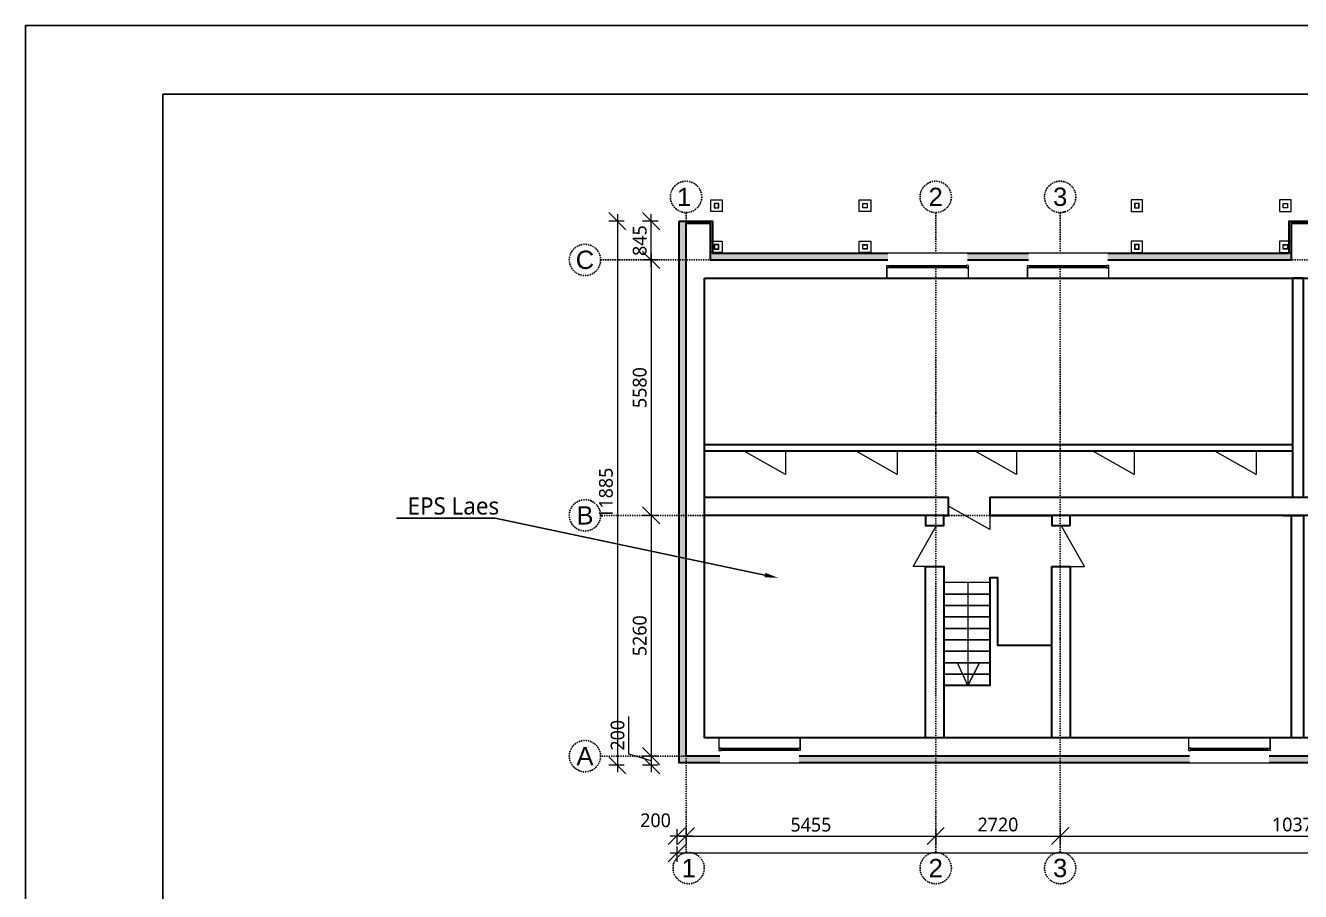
# Model space of a CAD drawing. Header units: millimetres. Extents: x 720925 to 840725318, y 793496 to 1061196.
# Drawn here: x 783925 to 811785, y 1042277 to 1061196 of the extents above; entities that cross this region are included whole.
import ezdxf
from ezdxf import colors
from ezdxf.entities.mleader import LeaderData, LeaderLine
from ezdxf.math import Vec2, Vec3

# ---------------------------------------------------------------- set-up
doc = ezdxf.new("R2010")
doc.units = ezdxf.units.MM
doc.header["$PDMODE"] = 2
doc.header["$PDSIZE"] = 5
doc.linetypes.add('DASHDOTX2', pattern=[50.8, 25.4, -12.7, 0, -12.7])
for name, color, linetype, lineweight in [('!ESP_Avatäited plaanil', 7, 'Continuous', 5), ('!ESP_EPS 120 Perimeeter', 141, 'Continuous', 9), ('!ESP_Fassaad', 7, 'Continuous', 9), ('!ESP_Konstruktsioon lõikes', 7, 'Continuous', 30), ('!ESP_Mõõt', 252, 'Continuous', 5), ('!ESP_Viited', 7, 'Continuous', 0)]:
    doc.layers.add(name, color=color, linetype=linetype, lineweight=lineweight)
doc.layers.add('!ESP_no_print', color=252, linetype='Continuous', plot=False)
doc.layers.add('!ESP_Teljed', color=30, linetype='DASHDOTX2')
doc.styles.add('Annotative', font='malgunsl.ttf', dxfattribs={"height": 2})
doc.styles.add('Arial', font='arial.ttf')
doc.dimstyles.new('Annotative', dxfattribs={"dimtxt": 2, "dimasz": 2.5, "dimexe": 1.25, "dimexo": 0.625, "dimtad": 1, "dimdec": 0, "dimrnd": 5, "dimtxsty": 'Annotative', "dimblk": 'OBLIQUE', "dimcen": 0, "dimdle": 1, "dimadec": 0, "dimazin": 0, "dimtfac": 1, "dimtdec": 0, "dimtmove": 0, "dimatfit": 3, "dimfxl": 1, "dimfxlon": 1, "dimarcsym": 1})

# ---------------------------------------------------------------- blocks, each defined once
blk = doc.blocks.new('A$Cef77760f')
at = {"layer": '!ESP_Teljed'}
for points in [[(-40000, -2104), (-40000, 11875)], [(-34545, -2104), (-34545, 11875)], [(-31825, -2104), (-31825, 11875)], [(-41867, 10840), (1500, 10840)], [(1500, 5260), (-41867, 5260)], [(1500, 0), (-41867, 0)]]:
    blk.add_lwpolyline(points, dxfattribs=at)
for centre in [(-40000, 12217), (-34545, 12217), (-31825, 12217), (-42209, 10840), (-42209, 5260), (-42209, 0), (-39943, -2446), (-34545, -2446), (-31825, -2446)]:
    blk.add_circle(centre, 342, dxfattribs=at)
at = {"layer": '!ESP_Teljed', "char_height": 400, "width": 684.66, "attachment_point": 5, "style": 'Arial'}
for s, insert in [('{\\fArial|b0|i0|c186|p34;1}', (-40042, 12217)), ('2', (-34545, 12217)), ('3', (-31825, 12217)), ('C', (-42209, 10840)), ('B', (-42209, 5260)), ('A', (-42209, 0)), ('{\\fArial|b0|i0|c186|p34;1}', (-39943, -2446)), ('2', (-34545, -2446)), ('3', (-31825, -2446))]:
    blk.add_mtext(s, dxfattribs=dict(at, insert=insert))
blk = doc.blocks.new('_Oblique')
at = {"color": 0, "linetype": 'ByBlock', "lineweight": -2}
blk.add_line((-0.5, -0.5), (0.5, 0.5), dxfattribs=at)
blk = doc.blocks.new('*D126')
at = {"layer": '!ESP_Mõõt', "color": 0, "lineweight": -2, "transparency": 16777216}
for p, q in [((0, -12435), (0, -12773)), ((5455, -12435), (5455, -12773)), ((-150, -12585), (5605, -12585))]:
    blk.add_line(p, q, dxfattribs=at)
at = {"layer": 'Defpoints', "color": 0, "lineweight": 0, "transparency": 16777216}
for p in [(0, -11716), (5455, -11897), (5455, -12585)]:
    blk.add_point(p, dxfattribs=at)
at = {"layer": '!ESP_Mõõt', "color": 0, "lineweight": -2, "transparency": 16777216, "xscale": 375, "yscale": 375, "zscale": 375, "rotation": 180}
blk.add_blockref('_Oblique', (0, -12585), dxfattribs=at)
at = {"layer": '!ESP_Mõõt', "color": 0, "lineweight": -2, "transparency": 16777216, "xscale": 375, "yscale": 375, "zscale": 375}
blk.add_blockref('_Oblique', (5455, -12585), dxfattribs=at)
at = {"layer": '!ESP_Mõõt', "color": 0, "lineweight": 0, "transparency": 16777216, "insert": (2728, -12339), "char_height": 300, "attachment_point": 5, "style": 'Annotative'}
blk.add_mtext('5455', dxfattribs=at)
blk = doc.blocks.new('*D127')
at = {"layer": '!ESP_Mõõt', "color": 0, "lineweight": -2, "transparency": 16777216}
for p, q in [((5455, -12435), (5455, -12773)), ((8175, -12435), (8175, -12773)), ((5305, -12585), (8325, -12585))]:
    blk.add_line(p, q, dxfattribs=at)
at = {"layer": 'Defpoints', "color": 0, "lineweight": 0, "transparency": 16777216}
for p in [(5455, -11897), (8175, -11951), (8175, -12585)]:
    blk.add_point(p, dxfattribs=at)
at = {"layer": '!ESP_Mõõt', "color": 0, "lineweight": -2, "transparency": 16777216, "xscale": 375, "yscale": 375, "zscale": 375, "rotation": 180}
blk.add_blockref('_Oblique', (5455, -12585), dxfattribs=at)
at = {"layer": '!ESP_Mõõt', "color": 0, "lineweight": -2, "transparency": 16777216, "xscale": 375, "yscale": 375, "zscale": 375}
blk.add_blockref('_Oblique', (8175, -12585), dxfattribs=at)
at = {"layer": '!ESP_Mõõt', "color": 0, "lineweight": 0, "transparency": 16777216, "insert": (6815, -12336), "char_height": 300, "attachment_point": 5, "style": 'Annotative'}
blk.add_mtext('2720', dxfattribs=at)
blk = doc.blocks.new('*D128')
at = {"layer": '!ESP_Mõõt', "color": 0, "lineweight": -2, "transparency": 16777216}
for p, q in [((8175, -12435), (8175, -12773)), ((18550, -12435), (18550, -12773)), ((8025, -12585), (18700, -12585))]:
    blk.add_line(p, q, dxfattribs=at)
at = {"layer": 'Defpoints', "color": 0, "lineweight": 0, "transparency": 16777216}
for p in [(8175, -11951), (18550, -11896), (18550, -12585)]:
    blk.add_point(p, dxfattribs=at)
at = {"layer": '!ESP_Mõõt', "color": 0, "lineweight": -2, "transparency": 16777216, "xscale": 375, "yscale": 375, "zscale": 375, "rotation": 180}
blk.add_blockref('_Oblique', (8175, -12585), dxfattribs=at)
at = {"layer": '!ESP_Mõõt', "color": 0, "lineweight": -2, "transparency": 16777216, "xscale": 375, "yscale": 375, "zscale": 375}
blk.add_blockref('_Oblique', (18550, -12585), dxfattribs=at)
at = {"layer": '!ESP_Mõõt', "color": 0, "lineweight": 0, "transparency": 16777216, "insert": (13362, -12336), "char_height": 300, "attachment_point": 5, "style": 'Annotative'}
blk.add_mtext('10375', dxfattribs=at)
blk = doc.blocks.new('*D133')
at = {"layer": '!ESP_Mõõt', "color": 0, "lineweight": -2, "transparency": 16777216}
for p, q in [((-763, 150), (-763, -5730)), ((-613, 0), (-951, 0)), ((-613, -5580), (-951, -5580))]:
    blk.add_line(p, q, dxfattribs=at)
at = {"layer": 'Defpoints', "color": 0, "lineweight": 0, "transparency": 16777216}
for p in [(-466, 0), (-763, -5580), (-466, -5580)]:
    blk.add_point(p, dxfattribs=at)
at = {"layer": '!ESP_Mõõt', "color": 0, "lineweight": -2, "transparency": 16777216, "xscale": 375, "yscale": 375, "zscale": 375}
for p, rotation in [((-763, 0), 90), ((-763, -5580), 270)]:
    blk.add_blockref('_Oblique', p, dxfattribs=dict(at, rotation=rotation))
at = {"layer": '!ESP_Mõõt', "color": 0, "lineweight": 0, "transparency": 16777216, "insert": (-1012, -2790), "char_height": 300, "attachment_point": 5, "rotation": 90, "style": 'Annotative'}
blk.add_mtext('5580', dxfattribs=at)
blk = doc.blocks.new('*D134')
at = {"layer": '!ESP_Mõõt', "color": 0, "lineweight": -2, "transparency": 16777216}
for p, q in [((-763, -5430), (-763, -10990)), ((-613, -5580), (-951, -5580)), ((-613, -10840), (-951, -10840))]:
    blk.add_line(p, q, dxfattribs=at)
at = {"layer": 'Defpoints', "color": 0, "lineweight": 0, "transparency": 16777216}
for p in [(-466, -5580), (-763, -10840), (-391, -10840)]:
    blk.add_point(p, dxfattribs=at)
at = {"layer": '!ESP_Mõõt', "color": 0, "lineweight": -2, "transparency": 16777216, "xscale": 375, "yscale": 375, "zscale": 375}
for p, rotation in [((-763, -5580), 90), ((-763, -10840), 270)]:
    blk.add_blockref('_Oblique', p, dxfattribs=dict(at, rotation=rotation))
at = {"layer": '!ESP_Mõõt', "color": 0, "lineweight": 0, "transparency": 16777216, "insert": (-1012, -8210), "char_height": 300, "attachment_point": 5, "rotation": 90, "style": 'Annotative'}
blk.add_mtext('5260', dxfattribs=at)
blk = doc.blocks.new('*D135')
at = {"layer": '!ESP_Mõõt', "color": 0, "lineweight": -2, "transparency": 16777216}
for p, q in [((-613, 847), (-951, 847)), ((-763, -150), (-763, 997)), ((-613, 0), (-951, 0))]:
    blk.add_line(p, q, dxfattribs=at)
at = {"layer": 'Defpoints', "color": 0, "lineweight": 0, "transparency": 16777216}
for p in [(-763, 847), (-200, 847), (-466, 0)]:
    blk.add_point(p, dxfattribs=at)
at = {"layer": '!ESP_Mõõt', "color": 0, "lineweight": -2, "transparency": 16777216, "xscale": 375, "yscale": 375, "zscale": 375}
for p, rotation in [((-763, 847), 90), ((-763, 0), 270)]:
    blk.add_blockref('_Oblique', p, dxfattribs=dict(at, rotation=rotation))
at = {"layer": '!ESP_Mõõt', "color": 0, "lineweight": 0, "transparency": 16777216, "insert": (-1012, 423), "char_height": 300, "attachment_point": 5, "rotation": 90, "style": 'Annotative'}
blk.add_mtext('845', dxfattribs=at)
blk = doc.blocks.new('*D136')
at = {"layer": '!ESP_Mõõt', "color": 0, "lineweight": -2, "transparency": 16777216}
for p, q in [((-1350, 847), (-1688, 847)), ((-1500, 997), (-1500, -11190)), ((-1350, -11040), (-1688, -11040))]:
    blk.add_line(p, q, dxfattribs=at)
at = {"layer": 'Defpoints', "color": 0, "lineweight": 0, "transparency": 16777216}
for p in [(-200, 847), (-1500, -11040), (-200, -11040)]:
    blk.add_point(p, dxfattribs=at)
at = {"layer": '!ESP_Mõõt', "color": 0, "lineweight": -2, "transparency": 16777216, "xscale": 375, "yscale": 375, "zscale": 375}
for p, rotation in [((-1500, 847), 90), ((-1500, -11040), 270)]:
    blk.add_blockref('_Oblique', p, dxfattribs=dict(at, rotation=rotation))
at = {"layer": '!ESP_Mõõt', "color": 0, "lineweight": 0, "transparency": 16777216, "insert": (-1750, -5097), "char_height": 300, "attachment_point": 5, "rotation": 90, "style": 'Annotative'}
blk.add_mtext('11885', dxfattribs=at)
blk = doc.blocks.new('*D137')
at = {"layer": '!ESP_Mõõt', "color": 0, "lineweight": -2, "transparency": 16777216}
for p, q in [((-1247, -10795), (-1247, -9974)), ((-763, -10940), (-1247, -10795)), ((-613, -10840), (-951, -10840)), ((-763, -10690), (-763, -11190)), ((-613, -11040), (-951, -11040))]:
    blk.add_line(p, q, dxfattribs=at)
at = {"layer": 'Defpoints', "color": 0, "lineweight": 0, "transparency": 16777216}
for p in [(-391, -10840), (-763, -11040), (-200, -11040)]:
    blk.add_point(p, dxfattribs=at)
at = {"layer": '!ESP_Mõõt', "color": 0, "lineweight": -2, "transparency": 16777216, "xscale": 375, "yscale": 375, "zscale": 375}
for p, rotation in [((-763, -10840), 90), ((-763, -11040), 270)]:
    blk.add_blockref('_Oblique', p, dxfattribs=dict(at, rotation=rotation))
at = {"layer": '!ESP_Mõõt', "color": 0, "lineweight": 0, "transparency": 16777216, "insert": (-1496, -10384), "char_height": 300, "attachment_point": 5, "rotation": 90, "style": 'Annotative'}
blk.add_mtext('200', dxfattribs=at)
blk = doc.blocks.new('*D138')
at = {"layer": '!ESP_Mõõt', "color": 0, "lineweight": -2, "transparency": 16777216}
for p, q in [((-200, -12812), (-200, -13150)), ((40200, -12812), (40200, -13150)), ((40350, -12962), (-350, -12962))]:
    blk.add_line(p, q, dxfattribs=at)
at = {"layer": 'Defpoints', "color": 0, "lineweight": 0, "transparency": 16777216}
for p in [(-200, -11040), (40200, -11040), (-200, -12962)]:
    blk.add_point(p, dxfattribs=at)
at = {"layer": '!ESP_Mõõt', "color": 0, "lineweight": -2, "transparency": 16777216, "xscale": 375, "yscale": 375, "zscale": 375, "rotation": 180}
blk.add_blockref('_Oblique', (-200, -12962), dxfattribs=at)
at = {"layer": '!ESP_Mõõt', "color": 0, "lineweight": -2, "transparency": 16777216, "xscale": 375, "yscale": 375, "zscale": 375}
blk.add_blockref('_Oblique', (40200, -12962), dxfattribs=at)
at = {"layer": '!ESP_Mõõt', "color": 0, "lineweight": 0, "transparency": 16777216, "insert": (20000, -12713), "char_height": 300, "attachment_point": 5, "style": 'Annotative'}
blk.add_mtext('40400', dxfattribs=at)
blk = doc.blocks.new('*D139')
at = {"layer": '!ESP_Mõõt', "color": 0, "lineweight": -2, "transparency": 16777216}
for p, q in [((-200, -12435), (-200, -12773)), ((0, -12435), (0, -12773)), ((150, -12585), (-350, -12585))]:
    blk.add_line(p, q, dxfattribs=at)
at = {"layer": 'Defpoints', "color": 0, "lineweight": 0, "transparency": 16777216}
for p in [(-200, -11040), (0, -11716), (-200, -12585)]:
    blk.add_point(p, dxfattribs=at)
at = {"layer": '!ESP_Mõõt', "color": 0, "lineweight": -2, "transparency": 16777216, "xscale": 375, "yscale": 375, "zscale": 375, "rotation": 180}
blk.add_blockref('_Oblique', (-200, -12585), dxfattribs=at)
at = {"layer": '!ESP_Mõõt', "color": 0, "lineweight": -2, "transparency": 16777216, "xscale": 375, "yscale": 375, "zscale": 375}
blk.add_blockref('_Oblique', (0, -12585), dxfattribs=at)
at = {"layer": '!ESP_Mõõt', "color": 0, "lineweight": 0, "transparency": 16777216, "insert": (-667, -12243), "char_height": 300, "attachment_point": 5, "style": 'Annotative'}
blk.add_mtext('200', dxfattribs=at)
blk = doc.blocks.new('A$C8ba190c6')
at = {"layer": '!ESP_Avatäited plaanil'}
for points in [[(-1760, 420), (-1760, -90), (-2660, 420)], [(-2920, -900), (-3431, -900), (-2920, 0)], [(-200, -900), (310, -900), (-200, 0)]]:
    blk.add_lwpolyline(points, dxfattribs=at)
at = {"layer": '!ESP_Konstruktsioon lõikes'}
for points in [[(-3160, 220), (-3160, 220), (-3160, 0), (-2760, 0), (-2760, 220), (-2660, 220), (-2660, 620)], [(-1760, 620), (-1760, 220), (-400, 220), (-400, 0), (0, 0), (0, 220)], [(-400, -2620), (-791, -2620), (-1580, -2620), (-1580, -1142), (-1760, -1142), (-1760, -3500), (-2760, -3500)]]:
    blk.add_lwpolyline(points, dxfattribs=at)
for points in [[(-3160, -900), (-2760, -900), (-2760, -4640), (-3160, -4640)], [(-400, -900), (0, -900), (0, -4640), (-400, -4640)]]:
    blk.add_lwpolyline(points, close=True, dxfattribs=at)
at = {"lineweight": 0}
for points in [[(-1760, -1250), (-2760, -1250), (-2760, -1500), (-1760, -1500)], [(-2235, -1250), (-2235, -3500), (-1981, -3000), (-2235, -3500), (-2467, -3000)], [(-1760, -1150), (-1760, -2750)], [(-1760, -1500), (-2760, -1500), (-2760, -1750), (-1760, -1750)], [(-1760, -1750), (-2760, -1750), (-2760, -2000), (-1760, -2000)], [(-1760, -2000), (-2760, -2000), (-2760, -2250), (-1760, -2250)], [(-1760, -2250), (-2760, -2250), (-2760, -2500), (-1760, -2500)], [(-1760, -2500), (-2760, -2500), (-2760, -2750), (-1760, -2750)], [(-1760, -2500), (-2760, -2500), (-2760, -2750), (-1760, -2750)], [(-2360, -2750), (-2760, -2750)], [(-1760, -2750), (-2760, -2750), (-2760, -3000), (-1760, -3000)], [(-1760, -2750), (-2360, -2750)], [(-1760, -3000), (-2760, -3000), (-2760, -3250), (-1760, -3250)], [(-1760, -3000), (-2760, -3000), (-2760, -3250), (-1760, -3250)], [(-1760, -3000), (-2360, -3000)], [(-1760, -3250), (-2760, -3250), (-2760, -3500), (-1760, -3500)], [(-1760, -3250), (-2360, -3250)], [(-1760, -3500), (-2360, -3500)]]:
    blk.add_lwpolyline(points, dxfattribs=at)
blk = doc.blocks.new('A$C9a3fe0df')
at = {"layer": '!ESP_Konstruktsioon lõikes'}
for points in [[(0, 11640), (530, 11640), (530, 10840), (13230, 10840), (13230, 11640), (13750, 11640), (13750, 10840), (26330, 10840), (26330, 11640), (26850, 11640), (26850, 10840), (39470, 10840), (39470, 11640), (40000, 11640), (40000, 0), (0, 0)], [(400, 10440), (39600, 10440), (39600, 400), (400, 400)], [(13490, 10440), (13250, 10440), (13250, 5660), (13490, 5660)], [(13495, 400), (13230, 400), (13230, 5260), (13495, 5260)]]:
    blk.add_lwpolyline(points, close=True, dxfattribs=at)
for points in [[(0, 10840), (0, 11640), (530, 11640), (530, 10840)], [(13230, 10840), (13230, 11640), (13750, 11640), (13750, 10840)], [(400, 10440), (40000, 10440)], [(5735, 5260), (400, 5260), (400, 5660), (5735, 5660)], [(6635, 5660), (18830, 5660)], [(18830, 5260), (6635, 5260)], [(13050, 5260), (13250, 5260)]]:
    blk.add_lwpolyline(points, dxfattribs=at)
blk = doc.blocks.new('A$C15717044')
blk.add_wipeout([(-890, 171), (890, 171), (890, 121), (865, 121), (865, -150), (-865, -150), (-865, 121), (-890, 121)])
at = {"layer": '!ESP_Avatäited plaanil'}
for points in [[(-890, 400), (-890, 171), (-890, 121), (-840, 121), (-840, 171), (-890, 171), (890, 171), (890, 400), (890, 171), (890, 121), (840, 121), (840, 171), (840, 121), (-840, 121), (-840, 146), (840, 146)], [(-865, -150), (865, -150)]]:
    blk.add_lwpolyline(points, dxfattribs=at)
blk = doc.blocks.new('A$C8c9964b3')
at = {"layer": '!ESP_Fassaad', "color": 8}
for points in [[(-3420, -175), (-3170, -175), (-3170, 75), (-3420, 75)], [(-3345, -100), (-3245, -100), (-3245, 0), (-3345, 0)], [(-175, -175), (75, -175), (75, 75), (-175, 75)], [(0, -100), (-100, -100), (-100, 0), (0, 0)], [(-3340, -95), (-3250, -95), (-3250, -5), (-3340, -5)], [(-5, -95), (-95, -95), (-95, -5), (-5, -5)], [(-3420, -1075), (-3170, -1075), (-3170, -825), (-3420, -825)], [(-175, -1075), (75, -1075), (75, -825), (-175, -825)], [(-3345, -1000), (-3245, -1000), (-3245, -900), (-3345, -900)], [(-3340, -995), (-3250, -995), (-3250, -905), (-3340, -905)], [(0, -1000), (-100, -1000), (-100, -900), (0, -900)], [(-5, -995), (-95, -995), (-95, -905), (-5, -905)]]:
    blk.add_lwpolyline(points, close=True, dxfattribs=at)
blk = doc.blocks.new('A$Cb56cea9a')
at = {"layer": '!ESP_Mõõt', "lineweight": 0}
for base, p1, p2, picture, middle in [((-1500.2, -11040), (-200, 846.7), (-200, -11040), '*D136', (-1750, -5096.6)), ((-763.3, 846.7), (-466, 0), (-200, 846.7), '*D135', (-1012.2, 423.4)), ((-763.3, -5580), (-466, 0), (-466, -5580), '*D133', (-1012.2, -2790)), ((-763.3, -10840), (-466, -5580), (-390.8, -10840), '*D134', (-1012.2, -8210)), ((-763.3, -11040), (-390.8, -10840), (-200, -11040), '*D137', (-1495.6, -10701.3))]:
    dim = blk.add_linear_dim(base=base, p1=p1, p2=p2, angle=90, dimstyle='Annotative', dxfattribs=at)
    dim.commit()
    dim.dimension.update_dxf_attribs({"geometry": picture, "text_midpoint": middle})
dim = blk.add_linear_dim(base=(-200, -12585.3), p1=(0, -11715.5), p2=(-200, -11040), dimstyle='Annotative', dxfattribs=at)
dim.commit()
dim.dimension.update_dxf_attribs({"geometry": '*D139', "text_midpoint": (-666.9, -12491.5), "dimtype": 128})
for base, p1, p2, picture, middle in [((-200, -12962.2), (40200, -11040), (-200, -11040), '*D138', (20000, -12713.3)), ((5455, -12585.3), (0, -11715.5), (5455, -11896.7), '*D126', (2727.5, -12339)), ((8175, -12585.3), (5455, -11896.7), (8175, -11951.1), '*D127', (6815, -12336.3)), ((18550, -12585.3), (8175, -11951.1), (18550, -11896.3), '*D128', (13362.5, -12335.5))]:
    dim = blk.add_linear_dim(base=base, p1=p1, p2=p2, dimstyle='Annotative', dxfattribs=at)
    dim.commit()
    dim.dimension.update_dxf_attribs({"geometry": picture, "text_midpoint": middle})

msp = doc.modelspace()

# ---------------------------------------------------------------- hatches: boundary and pattern name
at = {"layer": '!ESP_EPS 120 Perimeeter'}
h = msp.add_hatch(dxfattribs=at)
h.set_pattern_fill('HONEY', color=256, scale=20, style=0)
h.set_pattern_definition([(0, (0, -19496.21), (95.25, 54.992613), [63.5, -127]), (120, (0, -19496.21), (-95.2499998, 54.9926133), [63.5, -127]), (60, (0, -19496.21), (2e-07, 109.9852262), [-127, 63.5])])
h.paths.add_polyline_path([(798939, 1056224.6), (798939, 1056924.6), (798209, 1056924.6), (798209, 1045084.6), (838509, 1045084.6), (838509, 1056924.6), (837779, 1056924.6), (837779, 1056224.6), (825259, 1056224.6), (825259, 1056924.6), (824639, 1056924.6), (824639, 1056224.6), (812159, 1056224.6), (812159, 1056924.6), (811539, 1056924.6), (811539, 1056224.6)])
h.paths.add_polyline_path([(811589, 1056074.6), (811589, 1056874.6), (812109, 1056874.6), (812109, 1056074.6), (824689, 1056074.6), (824689, 1056874.6), (825209, 1056874.6), (825209, 1056074.6), (837829, 1056074.6), (837829, 1056874.6), (838359, 1056874.6), (838359, 1045234.6), (798359, 1045234.6), (798359, 1056874.6), (798889, 1056874.6), (798889, 1056074.6)], flags=16)

# ---------------------------------------------------------------- linework, layer by layer
at = {"layer": '!ESP_Avatäited plaanil'}
for points in [[(800530.6, 1051894.6), (800530.6, 1051384.2), (799630.6, 1051894.6)], [(802973.9, 1051894.6), (802973.9, 1051384.2), (802073.9, 1051894.6)], [(805579, 1051894.6), (805579, 1051384.2), (804679, 1051894.6)], [(808147.8, 1051894.6), (808147.8, 1051384.2), (807247.8, 1051894.6)], [(810813.2, 1051894.6), (810813.2, 1051384.2), (809913.2, 1051894.6)]]:
    msp.add_lwpolyline(points, dxfattribs=at)
at = {"layer": '!ESP_Konstruktsioon lõikes'}
for points in [[(798209, 1056924.6), (798939, 1056924.6), (798939, 1056224.6), (811539, 1056224.6), (811539, 1056924.6), (812159, 1056924.6), (812159, 1056224.6), (824639, 1056224.6), (824639, 1056924.6), (825259, 1056924.6), (825259, 1056224.6), (837779, 1056224.6), (837779, 1056924.6), (838509, 1056924.6), (838509, 1045084.6), (798209, 1045084.6)], [(798209, 1056924.6), (798939, 1056924.6), (798939, 1056224.6), (811539, 1056224.6), (811539, 1056924.6), (812159, 1056924.6), (812159, 1056224.6), (824639, 1056224.6), (824639, 1056924.6), (825259, 1056924.6), (825259, 1056224.6), (837779, 1056224.6), (837779, 1056924.6), (838509, 1056924.6), (838509, 1045084.6), (798209, 1045084.6)], [(798359, 1056874.6), (798889, 1056874.6), (798889, 1056074.6), (811589, 1056074.6), (811589, 1056874.6), (812109, 1056874.6), (812109, 1056074.6), (824689, 1056074.6), (824689, 1056874.6), (825209, 1056874.6), (825209, 1056074.6), (837829, 1056074.6), (837829, 1056874.6), (838359, 1056874.6), (838359, 1045234.6), (798359, 1045234.6)], [(798359, 1056874.6), (798889, 1056874.6), (798889, 1056074.6), (811589, 1056074.6), (811589, 1056874.6), (812109, 1056874.6), (812109, 1056074.6), (824689, 1056074.6), (824689, 1056874.6), (825209, 1056874.6), (825209, 1056074.6), (837829, 1056074.6), (837829, 1056874.6), (838359, 1056874.6), (838359, 1045234.6), (798359, 1045234.6)], [(811609, 1052044.6), (811609, 1051894.6), (798759, 1051894.6), (798759, 1052044.6)]]:
    msp.add_lwpolyline(points, close=True, dxfattribs=at)
at = {"layer": '!ESP_no_print'}
for points in [[(783925, 1061196), (846925, 1061196), (846925, 1016646), (783925, 1016646)], [(786925, 1059696), (845425, 1059696), (845425, 1018146), (786925, 1018146)]]:
    msp.add_lwpolyline(points, close=True, dxfattribs=at)

# ---------------------------------------------------------------- block references
at = {"lineweight": 0}
for name, p in [('A$Cef77760f', (838359, 1045234.6)), ('A$C8c9964b3', (811504, 1057309.6)), ('A$Cb56cea9a', (798359, 1056074.6)), ('A$C9a3fe0df', (798359, 1045234.6)), ('A$C8ba190c6', (806754.1, 1050274.6))]:
    msp.add_blockref(name, p, dxfattribs=at)
at = {"lineweight": 0, "xscale": -1}
msp.add_blockref('A$C8c9964b3', (798974, 1057309.6), dxfattribs=at)

# ---------------------------------------------------------------- leaders
at = {"layer": '!ESP_Viited'}
ml = msp.add_multileader_mtext('Standard', dxfattribs=at)
ml.set_content('EPS Laes', color=256, style='Annotative')
ml.set_leader_properties()
ml.build(insert=Vec2(0, 0))
ml.multileader.update_dxf_attribs({"text_left_attachment_type": 5, "text_right_attachment_type": 5, "dogleg_length": 0, "arrow_head_size": 300, "scale": 150})
ctx = ml.context
ctx.base_point, ctx.scale, ctx.char_height, ctx.arrow_head_size, ctx.landing_gap_size, ctx.plane_origin = Vec3(792274.6, 1050431.6), 150, 375, 300, 0, Vec3(792387.6, 1050757.8)
ctx.left_attachment, ctx.right_attachment = 5, 5
notes = []
notes.append((ctx, [(1, (1, 1, 0), (794190.1, 1050431.6), (-1, 0), 0, [(0, [(800377.4, 1049128.7)], 0, [])])]))
ctx.mtext.insert, ctx.mtext.flow_direction = Vec3(792274.6, 1050888), 5
for ctx, leaders in notes:
    for number, flags, end, landing, length, lines in leaders:
        leader = LeaderData()
        leader.index, (leader.has_last_leader_line, leader.has_dogleg_vector, leader.attachment_direction) = number, flags
        leader.last_leader_point, leader.dogleg_vector, leader.dogleg_length = Vec3(end), Vec3(landing), length
        for number, points, colour, breaks in lines:
            line = LeaderLine()
            line.index, line.vertices, line.color, line.breaks = number, Vec3.list(points), colors.encode_raw_color(colour), breaks
            leader.lines.append(line)
        ctx.leaders.append(leader)

# ---------------------------------------------------------------- next in the draw order: block references
at = {"lineweight": 0, "rotation": 180}
for p in [(803639, 1056074.6), (806709, 1056074.6)]:
    msp.add_blockref('A$C15717044', p, dxfattribs=at)
at = {"lineweight": 0}
for p in [(799964, 1045234.6), (810231.5, 1045234.6)]:
    msp.add_blockref('A$C15717044', p, dxfattribs=at)

doc.saveas('drawing.dxf')
